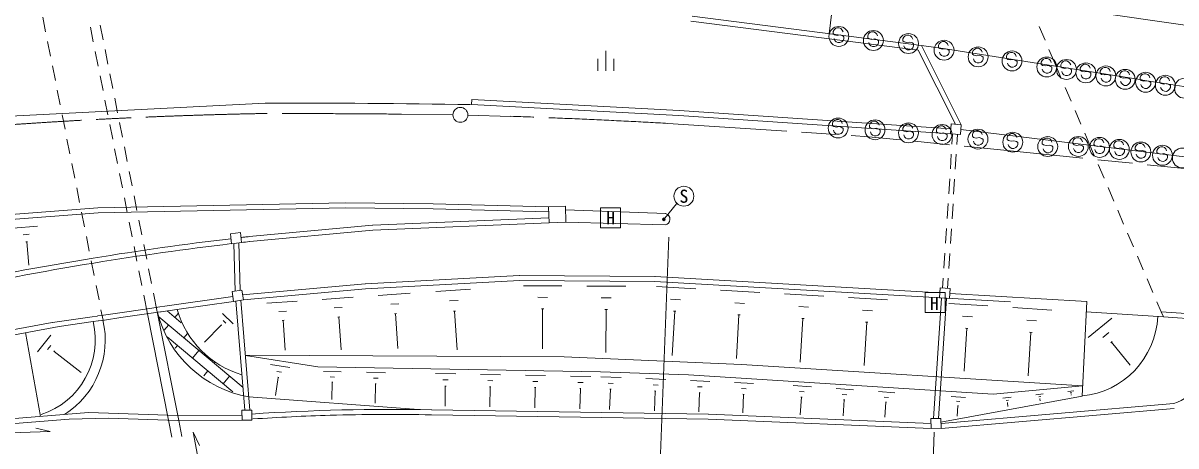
# Model space of a CAD drawing. Units: millimetres, scale not verified. Extents: x 40000 to 680000, y 20000 to 380000.
# Drawn here: x 125852 to 241865, y 263676 to 306206 of the extents above; entities that cross this region are included whole.
import ezdxf
from ezdxf.enums import TextEntityAlignment as Align

# ---------------------------------------------------------------- set-up
doc = ezdxf.new("R2010")
doc.units = ezdxf.units.MM
doc.header["$LTSCALE"] = 1000
doc.linetypes.add('CHAIN', pattern=[18.5, 12, -1.5, 3.5, -1.5])
for name, color, linetype, lineweight in [('M-BGD', 7, 'Continuous', 13), ('M-BMK', 2, 'CHAIN', 13), ('M-BMK-SRVR', 3, 'Continuous', 13), ('M-STR-HTXT', 7, 'Continuous', 13), ('M-STR-STR1', 1, 'Continuous', 13), ('M-STR-STRC', 7, 'Continuous', 13)]:
    doc.layers.add(name, color=color, linetype=linetype, lineweight=lineweight)
doc.styles.add('ＭＳ ゴシック', font='')
doc.styles.get('ＭＳ ゴシック').set_extended_font_data('MS Gothic')

msp = doc.modelspace()

# ---------------------------------------------------------------- linework, layer by layer
at = {"layer": 'M-BGD'}
for p, q in [((193033, 306408), (215918, 303475)), ((193173, 306889), (216248, 303936)), ((133611, 306005), (133904, 304534)), ((134099, 303553), (134391, 302082)), ((184501, 303410), (184502, 301407)), ((215918, 303475), (219667, 296026)), ((216248, 303936), (218662, 303627)), ((216248, 303936), (220248, 295986)), ((218662, 303627), (238472, 300492)), ((183700, 302608), (183700, 301406)), ((185303, 301407), (185302, 302609)), ((134586, 301102), (134879, 299630)), ((238302, 300511), (257401, 297556)), ((135074, 298650), (135367, 297178)), ((171025, 298506), (170975, 298006)), ((171025, 298506), (191866, 297425)), ((150204, 298146), (123907, 296821)), ((170975, 298006), (191836, 296924)), ((191866, 297425), (219216, 295555)), ((135562, 296198), (135855, 294726)), ((191836, 296924), (219177, 295064)), ((219177, 295064), (219246, 296056)), ((219246, 296056), (220248, 295986)), ((220248, 295986), (220178, 294995)), ((220178, 294995), (219177, 295064)), ((219329, 294033), (219397, 295044)), ((219830, 294003), (219898, 295015)), ((220208, 295495), (262352, 290358)), ((136050, 293746), (136342, 292274)), ((219163, 291538), (219263, 293035)), ((219664, 291509), (219764, 293005)), ((136537, 291294), (136830, 289822)), ((218997, 289044), (219096, 290541)), ((219497, 289014), (219597, 290511)), ((133365, 287632), (158311, 288125)), ((137025, 288842), (137318, 287371)), ((158311, 288125), (167124, 288039)), ((167124, 288039), (178731, 287714)), ((178731, 287714), (180424, 287785)), ((178792, 286112), (178731, 287714)), ((180424, 287785), (180484, 286183)), ((218830, 286550), (218930, 288046)), ((219331, 286520), (219431, 288016)), ((133365, 287632), (109731, 285808)), ((133395, 287132), (109781, 285308)), ((133395, 287132), (158311, 287624)), ((158311, 287624), (167114, 287538)), ((161046, 285873), (178772, 286613)), ((167114, 287538), (178711, 287213)), ((180434, 287425), (190519, 287049)), ((124873, 285565), (127317, 285787)), ((137513, 286390), (137805, 284919)), ((148608, 284725), (161026, 285873)), ((161066, 285372), (178792, 286112)), ((180484, 286183), (178792, 286112)), ((190469, 285897), (180484, 286183)), ((218664, 284055), (218763, 285552)), ((219164, 284025), (219264, 285522)), ((125855, 284915), (126466, 284965)), ((146726, 285015), (147717, 285126)), ((146836, 284014), (146726, 285015)), ((147717, 285126), (147828, 284134)), ((148659, 284225), (161066, 285372)), ((126146, 284194), (126306, 284214)), ((126226, 284204), (126437, 281841)), ((138000, 283938), (138293, 282467)), ((147828, 284134), (146836, 284014)), ((147067, 284044), (147199, 279257)), ((147567, 284104), (147700, 279327)), ((218497, 281561), (218597, 283057)), ((218998, 281531), (219098, 283027)), ((138488, 281486), (138781, 280015)), ((160298, 279964), (175770, 280803)), ((175800, 280803), (189440, 280719)), ((160278, 279964), (147950, 278857)), ((160318, 279463), (175800, 280302)), ((175800, 280302), (189440, 280218)), ((176211, 279791), (180077, 279773)), ((182591, 279754), (186496, 279736)), ((225214, 278153), (189440, 280218)), ((218103, 279060), (189470, 280719)), ((189591, 279708), (193557, 279479)), ((218363, 279551), (218430, 280563)), ((218864, 279521), (218931, 280533)), ((138976, 279034), (139349, 277160)), ((146959, 278716), (140109, 277721)), ((146889, 279207), (147880, 279347)), ((147029, 278215), (146889, 279207)), ((147880, 279347), (148021, 278356)), ((160318, 279463), (148021, 278356)), ((155942, 278410), (159057, 278632)), ((161580, 278803), (164815, 279025)), ((167379, 279206), (170874, 279448)), ((177654, 278630), (178625, 278621)), ((184043, 278583), (185025, 278574)), ((191003, 278437), (191995, 278377)), ((196050, 279340), (199996, 279112)), ((202490, 278963), (206426, 278734)), ((208920, 278595), (212855, 278367)), ((218283, 278550), (217478, 266432)), ((218784, 278520), (217979, 266442)), ((218133, 279561), (218073, 278570)), ((218073, 278570), (219074, 278510)), ((219134, 279512), (218133, 279561)), ((219074, 278510), (219134, 279512)), ((232885, 278216), (219104, 279011)), ((138127, 277430), (135603, 277068)), ((138617, 277510), (138127, 277430)), ((139609, 277651), (138617, 277510)), ((140109, 277721), (139609, 277651)), ((141331, 277391), (139749, 277160)), ((147029, 278215), (141331, 277391)), ((148021, 278356), (147029, 278215)), ((147280, 278255), (148156, 267270)), ((147780, 278326), (148667, 267280)), ((150384, 278026), (153419, 278238)), ((157174, 277559), (157956, 277610)), ((162863, 277922), (163664, 277973)), ((168761, 278256), (169632, 278316)), ((178015, 277469), (178255, 277469)), ((178135, 277469), (178107, 273453)), ((184404, 277402), (184655, 277402)), ((184524, 277402), (184507, 273086)), ((197463, 278069), (198445, 278009)), ((203903, 277702), (204884, 277642)), ((210332, 277324), (211314, 277265)), ((218995, 278009), (222940, 277751)), ((225444, 277592), (229390, 277333)), ((232885, 278216), (232419, 268692)), ((132809, 276666), (128804, 276083)), ((132900, 276175), (129495, 275683)), ((133310, 276736), (132809, 276666)), ((133400, 276246), (132900, 276175)), ((133370, 276746), (133310, 276736)), ((133941, 276827), (133370, 276746)), ((133410, 276246), (133400, 276246)), ((133440, 276256), (133410, 276246)), ((134051, 276336), (133440, 276256)), ((135603, 277068), (133941, 276827)), ((135704, 276577), (134051, 276336)), ((139699, 277160), (135704, 276577)), ((138367, 276959), (140495, 266265)), ((141527, 266225), (139349, 277160)), ((148005, 269553), (139509, 276659)), ((139749, 277160), (139699, 277160)), ((141773, 276069), (140360, 277251)), ((141462, 277001), (141131, 276610)), ((145918, 277003), (146980, 275952)), ((145999, 276292), (146269, 276032)), ((151586, 277196), (152348, 277246)), ((151937, 276305), (152128, 276315)), ((152028, 276315), (152239, 273320)), ((157535, 276638), (157726, 276658)), ((157626, 276648), (157857, 273353)), ((163234, 276971), (163434, 276981)), ((163334, 276981), (163576, 273466)), ((169162, 277224), (169382, 277244)), ((169272, 277234), (169545, 273349)), ((191435, 277215), (191176, 272788)), ((191314, 277225), (191555, 277215)), ((197884, 276848), (197636, 272481)), ((197764, 276857), (198004, 276848)), ((204324, 276490), (204066, 272104)), ((204204, 276490), (204444, 276480)), ((210753, 276113), (210505, 271756)), ((210633, 276123), (210874, 276113)), ((220397, 276728), (221389, 276659)), ((226847, 276311), (227828, 276251)), ((232825, 277155), (232833, 277154)), ((232833, 277154), (240608, 276646)), ((233027, 274591), (235419, 276525)), ((116827, 273344), (129495, 275683)), ((128794, 276083), (117098, 273935)), ((127606, 266639), (126100, 275081)), ((140491, 275839), (140060, 275328)), ((142384, 274978), (142024, 274557)), ((145819, 275841), (144107, 274098)), ((145789, 275871), (145859, 275811)), ((220818, 275507), (220540, 271180)), ((220688, 275517), (220939, 275497)), ((227258, 275099), (226980, 270743)), ((227138, 275109), (227388, 275089)), ((234499, 274592), (235100, 275083)), ((128634, 274811), (127313, 273128)), ((146964, 269122), (140351, 274647)), ((235310, 274061), (235460, 274182)), ((235380, 274122), (237244, 271809)), ((128645, 273780), (128314, 273359)), ((129025, 273229), (128945, 273129)), ((128985, 273179), (131700, 271047)), ((141383, 273786), (141163, 273525)), ((143557, 273266), (142916, 272505)), ((148224, 272798), (180291, 272653)), ((148224, 272768), (155515, 271640)), ((180291, 272653), (198157, 271850)), ((145220, 272135), (145099, 271985)), ((150758, 271868), (152681, 271568)), ((155515, 271640), (183947, 271143)), ((198157, 271850), (232468, 269734)), ((144459, 271214), (144039, 270723)), ((146632, 270704), (145992, 269933)), ((151540, 270566), (151260, 268753)), ((151389, 271177), (151870, 271107)), ((151479, 270576), (151600, 270556)), ((156096, 271159), (157869, 271130)), ((156747, 270619), (157198, 270609)), ((160402, 271081), (162315, 271042)), ((161104, 270501), (161584, 270491)), ((167342, 270954), (169395, 270915)), ((168104, 270324), (168615, 270314)), ((171879, 270866), (173902, 270827)), ((176406, 270778), (178429, 270749)), ((180942, 270700), (182975, 270661)), ((183947, 271143), (192800, 270816)), ((183987, 270642), (186030, 270553)), ((188524, 270444), (190527, 270355)), ((223465, 268878), (192800, 270816)), ((156908, 270088), (157018, 270078)), ((156968, 270078), (156928, 268345)), ((161274, 269920), (161394, 269920)), ((161334, 269920), (161295, 267987)), ((168284, 269703), (168415, 269703)), ((168345, 269703), (168315, 267670)), ((172631, 270246), (173131, 270236)), ((172801, 269635), (172931, 269635)), ((172871, 269635), (172832, 267612)), ((177157, 270158), (177658, 270148)), ((177328, 269547), (177458, 269547)), ((177398, 269547), (177359, 267504)), ((181694, 270070), (182205, 270060)), ((181874, 269459), (181995, 269459)), ((181935, 269459), (181895, 267396)), ((184728, 269991), (185239, 269971)), ((184959, 269370), (184870, 267327)), ((184899, 269370), (185019, 269370)), ((189245, 269813), (189746, 269783)), ((189476, 269202), (189386, 267219)), ((189406, 269202), (189536, 269192)), ((193010, 270246), (194963, 270156)), ((193722, 269625), (194202, 269605)), ((197457, 270047), (199360, 269968)), ((198148, 269447), (198619, 269427)), ((203346, 269750), (205188, 269620)), ((207672, 269441), (209435, 269312)), ((223465, 268878), (232468, 269734)), ((230986, 269162), (231587, 269223)), ((148556, 268612), (165632, 267328)), ((193932, 269034), (193853, 267121)), ((193872, 269034), (194002, 269024)), ((198359, 268856), (198280, 267003)), ((198299, 268866), (198419, 268856)), ((203997, 269149), (204458, 269109)), ((204187, 268578), (204068, 266816)), ((204127, 268578), (204248, 268568)), ((208293, 268861), (208734, 268831)), ((208474, 268320), (208364, 266688)), ((208424, 268320), (208534, 268320)), ((211918, 269143), (213591, 269024)), ((212510, 268592), (212930, 268563)), ((212680, 268072), (212571, 266560)), ((212630, 268082), (212740, 268072)), ((218219, 266082), (232419, 268692)), ((219259, 268636), (220702, 268546)), ((219770, 268165), (220131, 268145)), ((224437, 268478), (225298, 268569)), ((224788, 268248), (225008, 268278)), ((224898, 267998), (224948, 268008)), ((224918, 268008), (224958, 267627)), ((227772, 268820), (228503, 268901)), ((228072, 268630), (228253, 268650)), ((228163, 268420), (228213, 268420)), ((228183, 268420), (228203, 268219)), ((231227, 269002), (231377, 269012)), ((231307, 268822), (231347, 268822)), ((231327, 268822), (231327, 268792)), ((109330, 265168), (132443, 267032)), ((141417, 266736), (132443, 267032)), ((147876, 267270), (148877, 267280)), ((147886, 266268), (147876, 267270)), ((148877, 267280), (148888, 266279)), ((166964, 267299), (194795, 266871)), ((194815, 266871), (217228, 265921)), ((218229, 265941), (241663, 267935)), ((218240, 265441), (241703, 267445)), ((219931, 267725), (219861, 266673)), ((219881, 267725), (219971, 267725)), ((109371, 264667), (130501, 266370)), ((130501, 266370), (134437, 266462)), ((141407, 266235), (134437, 266462)), ((140495, 266265), (140837, 264551)), ((141407, 266235), (147976, 266268)), ((141417, 266736), (147886, 266769)), ((141845, 264622), (141527, 266225)), ((148888, 266279), (147886, 266268)), ((166964, 266798), (194785, 266371)), ((194785, 266371), (217238, 265420)), ((218209, 266452), (217208, 266422)), ((217208, 266422), (217238, 265420)), ((218239, 265451), (218209, 266452)), ((123581, 264945), (128589, 265137)), ((127126, 265467), (128589, 265137)), ((142970, 265064), (143621, 263712)), ((142970, 265064), (143743, 261059)), ((217238, 265420), (218239, 265451))]:
    msp.add_line(p, q, dxfattribs=at)
for centre, radius, start, end in [((152078, -935096), 1233252, 89.12643, 90.08681), ((190359, 286478), 591, 281.21897, 74.49991), ((184624, -34634), 321390, 96.76307, 99.2584), ((184624, -34634), 321390, 96.51524, 96.58453), ((184624, -34634), 320889, 96.43619, 96.58401), ((184624, -34634), 321390, 96.43529, 96.51524), ((184624, -34634), 320889, 96.76321, 99.25997), ((184624, -34634), 321390, 99.2584, 104.94269), ((184624, -34634), 320889, 99.25997, 104.94269), ((150594, 280040), 9604, 195.99714, 253.58617), ((125239, 274329), 7882, 287.99932, 13.54161), ((125239, 274329), 8883, 302.52299, 12.94122), ((150594, 280040), 11607, 194.65039, 259.90364), ((231613, 277094), 8432, 275.43803, 357.22004), ((240669, 271490), 3675, 285.58901, 22.49529), ((162798, 57861), 209486, 88.85801, 93.80708), ((162798, 57861), 208985, 88.85801, 91.65924), ((162798, 57861), 208985, 91.65924, 93.79114)]:
    msp.add_arc(centre, radius, start, end, dxfattribs=at)
at = {"layer": 'M-BMK'}
for p, q in [((163915, 297041), (169113, 296983)), ((170615, 296954), (174941, 296826)), ((190725, 296122), (210965, 294780)), ((269323, 288909), (210965, 294780))]:
    msp.add_line(p, q, dxfattribs=at)
for centre, radius, start, end in [((159377, -199958), 497157, 91.0564, 94.08389), ((152078, -935096), 1232201, 89.44926, 90.08681), ((148241, -473052), 770346, 86.8381, 88.01334)]:
    msp.add_arc(centre, radius, start, end, dxfattribs=at)
at = {"layer": 'M-BMK-SRVR'}
msp.add_circle((169864, 296974), 751, dxfattribs=at)
at = {"layer": 'M-STR-HTXT'}
for p, q in [((206954, 305133), (211154, 337953)), ((190820, 284676), (188912, 233530)), ((216629, 240513), (217549, 265070))]:
    msp.add_line(p, q, dxfattribs=at)
at = {"layer": 'M-STR-STR1'}
for p, q in [((243740, 305868), (232741, 307444)), ((127833, 306798), (128126, 305327)), ((132630, 305805), (132922, 304334)), ((228099, 305857), (228690, 304478)), ((128321, 304346), (128614, 302875)), ((133117, 303353), (133410, 301882)), ((229083, 303559), (229810, 301862)), ((128809, 301894), (129102, 300423)), ((229810, 301862), (230331, 300644)), ((133605, 300901), (133898, 299430)), ((129297, 299442), (129590, 297971)), ((230725, 299725), (231315, 298346)), ((134093, 298449), (134385, 296978)), ((231709, 297427), (232300, 296048)), ((129785, 296990), (130078, 295519)), ((134581, 295997), (134873, 294526)), ((232693, 295128), (233215, 293910)), ((130274, 294538), (130566, 293067)), ((135068, 293545), (135361, 292074)), ((233215, 293910), (233651, 292891)), ((130762, 292087), (131054, 290615)), ((234045, 291971), (234636, 290592)), ((135556, 291093), (135849, 289622)), ((131250, 289635), (131543, 288164)), ((235029, 289673), (235620, 288294)), ((136044, 288641), (136336, 287170)), ((131738, 287183), (132031, 285712)), ((236013, 287375), (236604, 285996)), ((136531, 286189), (136824, 284718)), ((132226, 284731), (132519, 283260)), ((236997, 285077), (237588, 283698)), ((137019, 283737), (137312, 282266)), ((132714, 282279), (133007, 280808)), ((237981, 282779), (238572, 281400)), ((137507, 281285), (137799, 279814)), ((133202, 279827), (133495, 278356)), ((238966, 280481), (239556, 279102)), ((137995, 278833), (138367, 276959)), ((133690, 277375), (133901, 276316)), ((239950, 278182), (240386, 277163)), ((240386, 277163), (240608, 276646)), ((240386, 277163), (254901, 276214)), ((240608, 276646), (246246, 276277))]:
    msp.add_line(p, q, dxfattribs=at)
at = {"layer": 'M-STR-STRC'}
for p, q in [((207385, 305143), (207515, 305033)), ((207515, 305033), (207775, 304963)), ((207775, 304963), (208076, 305024)), ((208076, 305024), (208336, 304934)), ((208336, 304934), (208456, 304833)), ((210860, 304735), (210990, 304624)), ((210990, 304624), (211251, 304554)), ((211251, 304554), (211551, 304615)), ((211551, 304615), (211821, 304525)), ((211821, 304525), (211942, 304425)), ((214395, 304416), (214525, 304306)), ((214525, 304306), (214786, 304246)), ((214786, 304246), (215086, 304296)), ((215086, 304296), (215347, 304206)), ((215347, 304206), (215467, 304106)), ((217971, 303756), (218101, 303636)), ((218101, 303636), (218361, 303576)), ((218361, 303576), (218662, 303627)), ((218662, 303627), (218922, 303537)), ((218922, 303537), (219042, 303447)), ((221396, 303087), (221526, 302977)), ((221526, 302977), (221787, 302917)), ((221787, 302917), (222087, 302967)), ((222087, 302967), (222348, 302877)), ((222348, 302877), (222468, 302777)), ((224811, 302668), (224942, 302558)), ((224942, 302558), (225202, 302498)), ((225202, 302498), (225502, 302548)), ((225502, 302548), (225763, 302458)), ((225763, 302458), (225883, 302358)), ((228307, 302069), (228437, 301949)), ((228437, 301949), (228707, 301889)), ((228707, 301889), (228998, 301949)), ((228998, 301949), (229268, 301849)), ((229268, 301849), (229388, 301759)), ((230290, 301820), (230420, 301709)), ((230420, 301709), (230680, 301639)), ((230680, 301639), (230981, 301700)), ((230981, 301700), (231241, 301610)), ((231241, 301610), (231361, 301510)), ((232243, 301480), (232373, 301360)), ((232373, 301360), (232633, 301300)), ((232633, 301300), (232924, 301350)), ((232924, 301350), (233194, 301260)), ((233194, 301260), (233314, 301170)), ((234256, 301171), (234386, 301050)), ((234386, 301050), (234646, 300990)), ((234646, 300990), (234947, 301041)), ((234947, 301041), (235207, 300951)), ((235207, 300951), (235328, 300851)), ((236199, 300831), (236329, 300721)), ((236329, 300721), (236599, 300651)), ((236599, 300651), (236890, 300711)), ((236890, 300711), (237160, 300621)), ((237160, 300621), (237281, 300521)), ((238252, 300531), (238382, 300421)), ((238382, 300421), (238643, 300351)), ((238643, 300351), (238943, 300412)), ((238943, 300412), (239203, 300322)), ((239203, 300322), (239324, 300222)), ((240235, 300232), (240365, 300122)), ((240365, 300122), (240626, 300052)), ((240626, 300052), (240916, 300112)), ((240916, 300112), (241186, 300022)), ((241186, 300022), (241307, 299922)), ((207309, 295930), (207439, 295810)), ((207439, 295810), (207700, 295750)), ((207700, 295750), (207990, 295800)), ((207990, 295800), (208260, 295710)), ((208260, 295710), (208381, 295610)), ((211024, 295751), (211155, 295631)), ((211155, 295631), (211425, 295571)), ((211425, 295571), (211716, 295622)), ((211716, 295622), (211986, 295532)), ((211986, 295532), (212106, 295442)), ((214389, 295443), (214520, 295333)), ((214520, 295333), (214780, 295263)), ((214780, 295263), (215071, 295323)), ((215071, 295323), (215341, 295233)), ((215341, 295233), (215461, 295133)), ((217765, 295284), (217895, 295164)), ((217895, 295164), (218165, 295104)), ((218165, 295104), (218456, 295164)), ((218456, 295164), (218726, 295064)), ((218726, 295064), (218846, 294974)), ((221380, 294815), (221510, 294705)), ((221510, 294705), (221771, 294635)), ((221771, 294635), (222071, 294695)), ((222071, 294695), (222342, 294605)), ((222342, 294605), (222462, 294505)), ((224885, 294506), (225016, 294386)), ((225016, 294386), (225276, 294326)), ((225276, 294326), (225566, 294376)), ((225566, 294376), (225837, 294286)), ((225837, 294286), (225957, 294186)), ((228401, 294057), (228531, 293947)), ((228531, 293947), (228791, 293887)), ((228791, 293887), (229092, 293937)), ((229092, 293937), (229362, 293847)), ((229362, 293847), (229482, 293747)), ((231485, 294079), (231615, 293959)), ((231615, 293959), (231876, 293899)), ((231876, 293899), (232176, 293949)), ((232176, 293949), (232447, 293859)), ((232447, 293859), (232567, 293769)), ((233618, 293980), (233749, 293870)), ((233749, 293870), (234009, 293800)), ((234009, 293800), (234309, 293860)), ((234309, 293860), (234580, 293770)), ((234580, 293770), (234700, 293670)), ((235611, 293780), (235742, 293660)), ((235742, 293660), (236002, 293600)), ((236002, 293600), (236302, 293651)), ((236302, 293651), (236563, 293560)), ((236563, 293560), (236683, 293470)), ((237775, 293521), (237905, 293411)), ((237905, 293411), (238165, 293351)), ((238165, 293351), (238456, 293401)), ((238456, 293401), (238726, 293311)), ((238726, 293311), (238846, 293211)), ((239948, 293192), (240078, 293081)), ((240078, 293081), (240339, 293012)), ((240339, 293012), (240639, 293072)), ((240639, 293072), (240899, 292982)), ((240899, 292982), (241020, 292882)), ((190419, 286588), (191620, 288041)), ((183969, 287627), (185972, 287628)), ((183970, 285624), (183969, 287627)), ((185972, 287628), (185973, 285625)), ((185973, 285625), (183970, 285624)), ((190289, 286438), (190359, 286508)), ((216641, 279100), (218644, 279101)), ((216642, 277097), (216641, 279100)), ((218644, 279101), (218645, 277098)), ((218645, 277098), (216642, 277097))]:
    msp.add_line(p, q, dxfattribs=at)
for centre, radius in [((207946, 304863), 1002), ((211421, 304454), 1002), ((214956, 304146), 1002), ((218532, 303476), 1002), ((221957, 302807), 1002), ((225372, 302398), 1002), ((228868, 301789), 1002), ((230851, 301539), 1002), ((232804, 301200), 1002), ((234817, 300890), 1002), ((236760, 300551), 1002), ((238813, 300251), 1002), ((240796, 299952), 1002), ((242719, 299652), 1002), ((207870, 295650), 1002), ((211585, 295471), 1002), ((214950, 295162), 1002), ((218325, 295004), 1002), ((221941, 294535), 1002), ((225446, 294226), 1002), ((228962, 293787), 1002), ((232046, 293799), 1002), ((234179, 293700), 1002), ((236172, 293500), 1002), ((238336, 293241), 1002), ((240509, 292911), 1002), ((242512, 292632), 1002), ((192350, 288792), 1002), ((190329, 286468), 140), ((190329, 286468), 110), ((190329, 286468), 80.1), ((190329, 286468), 50.1), ((190329, 286468), 20)]:
    msp.add_circle(centre, radius, dxfattribs=at)
for centre, start, end in [((207875, 305234), 10.43124, 190.43123), ((211351, 304825), 10.43124, 190.43123), ((207966, 304743), 190.43124, 10.43124), ((211451, 304334), 190.43124, 10.43124), ((214886, 304506), 10.43124, 190.43123), ((214976, 304015), 190.43124, 10.43124), ((218461, 303847), 10.43124, 190.43123), ((218552, 303356), 190.43124, 10.43124), ((221887, 303178), 10.43124, 190.43123), ((225302, 302759), 10.43124, 190.43123), ((221977, 302687), 190.43124, 10.43124), ((225392, 302268), 190.43124, 10.43124), ((228807, 302159), 10.43124, 190.43123), ((228898, 301669), 190.43124, 10.43124), ((230780, 301910), 10.43124, 190.43123), ((232733, 301570), 10.43124, 190.43123), ((234746, 301261), 10.43124, 190.43123), ((230871, 301419), 190.43124, 10.43124), ((232824, 301080), 190.43124, 10.43124), ((234837, 300760), 190.43124, 10.43124), ((236699, 300921), 10.43124, 190.43123), ((236790, 300431), 190.43124, 10.43124), ((238743, 300622), 10.43124, 190.43123), ((240726, 300322), 10.43124, 190.43123), ((238833, 300131), 190.43124, 10.43124), ((240816, 299832), 190.43124, 10.43124), ((207800, 296020), 10.43124, 190.43123), ((211525, 295842), 10.43124, 190.43123), ((214880, 295533), 10.43124, 190.43123), ((218265, 295374), 10.43124, 190.43123), ((207890, 295520), 190.43124, 10.43124), ((211615, 295351), 190.43124, 10.43124), ((214971, 295042), 190.43124, 10.43124), ((218356, 294884), 190.43124, 10.43124), ((221871, 294905), 10.43124, 190.43123), ((225376, 294597), 10.43124, 190.43123), ((221971, 294415), 190.43124, 10.43124), ((225466, 294096), 190.43124, 10.43124), ((228891, 294148), 10.43124, 190.43123), ((228982, 293657), 190.43124, 10.43124), ((231976, 294169), 10.43124, 190.43123), ((232066, 293679), 190.43124, 10.43124), ((234109, 294070), 10.43124, 190.43123), ((234199, 293579), 190.43124, 10.43124), ((236102, 293871), 10.43124, 190.43123), ((238265, 293611), 10.43124, 190.43123), ((240439, 293282), 10.43124, 190.43123), ((236192, 293380), 190.43124, 10.43124), ((238356, 293121), 190.43124, 10.43124), ((240529, 292791), 190.43124, 10.43124)]:
    msp.add_arc(centre, 501, start, end, dxfattribs=at)

# ---------------------------------------------------------------- texts
at = {"layer": 'M-STR-STRC', "style": 'ＭＳ ゴシック'}
for s, p in [('S', (192350, 288792)), ('H', (184986, 286609)), ('H', (217558, 278009))]:
    msp.add_text(s, height=1320, rotation=0.028, dxfattribs=at).set_placement(p, align=Align.MIDDLE_CENTER)

doc.saveas('drawing.dxf')
